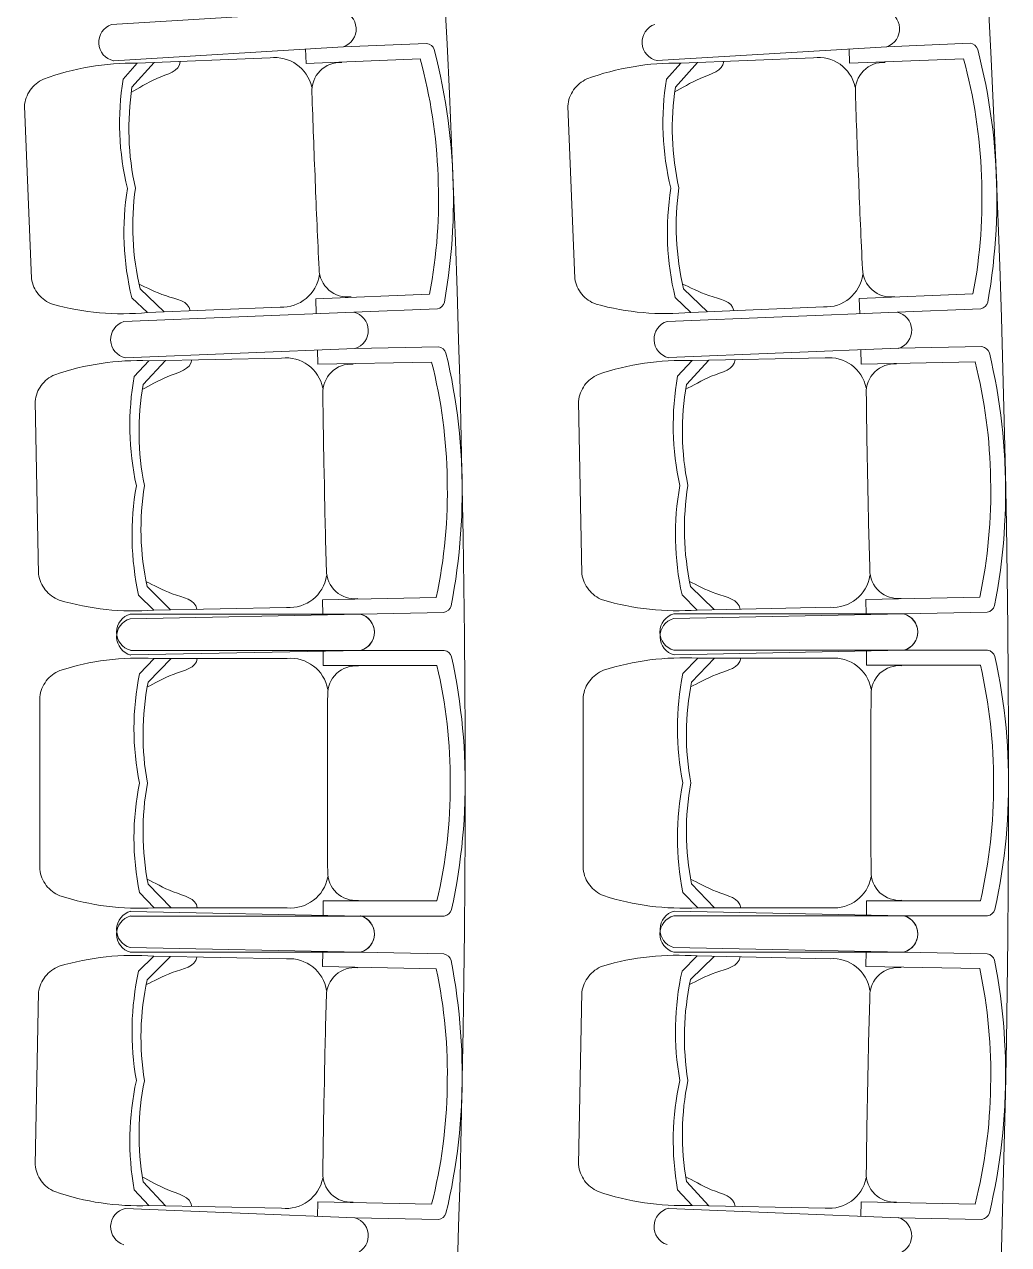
# Model space of a CAD drawing. Header units: millimetres. Extents: x 78.3 to 128, y 45 to 95.8.
# Drawn here: x 90.19 to 91.82, y 86.333 to 88.354 of the extents above; entities that cross this region are included whole.
import ezdxf

# ---------------------------------------------------------------- set-up
doc = ezdxf.new("R2010")
doc.units = ezdxf.units.MM
doc.header["$LTSCALE"] = 0.025
doc.linetypes.add('DASHED', pattern=[19.05, 12.7, -6.35])
doc.layers.add('EJES', color=7, linetype='Continuous', lineweight=0)

msp = doc.modelspace()

# ---------------------------------------------------------------- linework, layer by layer
at = {"lineweight": 15}
for p, q in [((90.715, 88.3766), (90.3341, 88.3535)), ((90.7182, 88.3166), (90.3376, 88.2936)), ((90.6557, 88.3131), (90.6567, 88.2891)), ((91.6182, 88.3169), (91.2376, 88.2939)), ((91.5557, 88.3134), (91.5567, 88.2894)), ((90.5968, 88.2983), (90.3769, 88.2895)), ((91.4968, 88.2986), (91.2769, 88.2897)), ((90.3769, 88.2895), (90.3533, 88.263)), ((90.4048, 88.2906), (90.3682, 88.2497)), ((91.2769, 88.2897), (91.2533, 88.2633)), ((91.3048, 88.2908), (91.2682, 88.25)), ((90.4214, 87.8778), (90.3817, 87.9156)), ((91.3214, 87.878), (91.2817, 87.9158)), ((90.3936, 87.8766), (90.3679, 87.9011)), ((90.6724, 87.8995), (90.6734, 87.8745)), ((91.2936, 87.8769), (91.2679, 87.9014)), ((91.5724, 87.8997), (91.5734, 87.8747)), ((90.7357, 87.877), (90.3545, 87.8616)), ((90.6134, 87.8855), (90.3936, 87.8766)), ((91.6357, 87.8773), (91.2545, 87.8619)), ((91.5134, 87.8858), (91.2936, 87.8769)), ((90.7378, 87.817), (90.3567, 87.8017)), ((90.6752, 87.8148), (90.6757, 87.7908)), ((91.6378, 87.8173), (91.2567, 87.8019)), ((91.5752, 87.815), (91.5757, 87.791)), ((90.396, 87.7967), (90.3719, 87.7708)), ((90.4238, 87.7973), (90.3865, 87.7572)), ((90.616, 87.8012), (90.396, 87.7967)), ((91.296, 87.797), (91.2719, 87.771)), ((91.3238, 87.7975), (91.2865, 87.7574)), ((91.516, 87.8014), (91.296, 87.797)), ((90.4043, 87.3837), (90.3792, 87.4086)), ((90.4321, 87.3842), (90.3932, 87.4228)), ((91.3043, 87.3839), (91.2792, 87.4089)), ((91.3321, 87.3845), (91.2932, 87.4231)), ((90.6243, 87.3881), (90.4043, 87.3837)), ((90.6835, 87.4009), (90.684, 87.3759)), ((91.5243, 87.3884), (91.3043, 87.3839)), ((91.5835, 87.4011), (91.584, 87.3761)), ((90.7464, 87.3771), (90.3649, 87.3694)), ((90.7466, 87.3771), (90.3653, 87.3771)), ((91.6464, 87.3774), (91.2649, 87.3697)), ((91.6466, 87.3774), (91.2653, 87.3774)), ((90.747, 87.3171), (90.3655, 87.3171)), ((90.7472, 87.3171), (90.3659, 87.3094)), ((90.4051, 87.3037), (90.3805, 87.2782)), ((90.4051, 87.3037), (90.3805, 87.2782)), ((90.4051, 87.3037), (90.3805, 87.2782)), ((90.4051, 87.3037), (90.3805, 87.2782)), ((90.433, 87.3037), (90.3948, 87.2643)), ((90.433, 87.3037), (90.3948, 87.2643)), ((90.433, 87.3037), (90.3948, 87.2643)), ((90.433, 87.3037), (90.3948, 87.2643)), ((90.6252, 87.3037), (90.4051, 87.3037)), ((90.6252, 87.3037), (90.4051, 87.3037)), ((90.6846, 87.2921), (90.6846, 87.3171)), ((90.6846, 87.3161), (90.6846, 87.2921)), ((91.647, 87.3174), (91.2655, 87.3174)), ((91.6472, 87.3174), (91.2659, 87.3097)), ((91.3051, 87.304), (91.2805, 87.2785)), ((91.3051, 87.304), (91.2805, 87.2785)), ((91.3051, 87.304), (91.2805, 87.2785)), ((91.3051, 87.304), (91.2805, 87.2785)), ((91.333, 87.304), (91.2948, 87.2646)), ((91.333, 87.304), (91.2948, 87.2646)), ((91.333, 87.304), (91.2948, 87.2646)), ((91.333, 87.304), (91.2948, 87.2646)), ((91.5252, 87.304), (91.3051, 87.304)), ((91.5252, 87.304), (91.3051, 87.304)), ((91.5846, 87.2924), (91.5846, 87.3174)), ((91.5846, 87.3164), (91.5846, 87.2924)), ((90.433, 86.8906), (90.3948, 86.9299)), ((90.433, 86.8906), (90.3948, 86.9299)), ((90.433, 86.8906), (90.3948, 86.9299)), ((90.433, 86.8906), (90.3948, 86.9299)), ((91.333, 86.8908), (91.2948, 86.9302)), ((91.333, 86.8908), (91.2948, 86.9302)), ((91.333, 86.8908), (91.2948, 86.9302)), ((91.333, 86.8908), (91.2948, 86.9302)), ((90.4051, 86.8906), (90.3805, 86.916)), ((90.4051, 86.8906), (90.3805, 86.916)), ((90.4051, 86.8906), (90.3805, 86.916)), ((90.4051, 86.8906), (90.3805, 86.916)), ((90.6846, 86.8782), (90.6846, 86.9021)), ((90.6846, 86.9021), (90.6846, 86.8771)), ((91.3051, 86.8908), (91.2805, 86.9163)), ((91.3051, 86.8908), (91.2805, 86.9163)), ((91.3051, 86.8908), (91.2805, 86.9163)), ((91.3051, 86.8908), (91.2805, 86.9163)), ((91.5846, 86.8784), (91.5846, 86.9024)), ((91.5846, 86.9024), (91.5846, 86.8774)), ((90.7472, 86.8771), (90.3659, 86.8848)), ((90.6252, 86.8906), (90.4051, 86.8906)), ((90.6252, 86.8906), (90.4051, 86.8906)), ((91.6472, 86.8774), (91.2659, 86.8851)), ((91.5252, 86.8908), (91.3051, 86.8908)), ((91.5252, 86.8908), (91.3051, 86.8908)), ((90.747, 86.8771), (90.3655, 86.8771)), ((91.647, 86.8774), (91.2655, 86.8774)), ((90.7464, 86.8171), (90.3649, 86.8248)), ((90.7466, 86.8171), (90.3653, 86.8171)), ((90.6835, 86.7934), (90.684, 86.8184)), ((91.6464, 86.8174), (91.2649, 86.8251)), ((91.6466, 86.8174), (91.2653, 86.8174)), ((91.5835, 86.7937), (91.584, 86.8187)), ((90.4043, 86.8106), (90.3792, 86.7857)), ((90.4321, 86.81), (90.3932, 86.7715)), ((90.6243, 86.8062), (90.4043, 86.8106)), ((91.3043, 86.8109), (91.2792, 86.7859)), ((91.3321, 86.8103), (91.2932, 86.7717)), ((91.5243, 86.8064), (91.3043, 86.8109)), ((90.4238, 86.397), (90.3865, 86.4371)), ((91.3238, 86.3972), (91.2865, 86.4374)), ((90.396, 86.3975), (90.3719, 86.4235)), ((91.296, 86.3978), (91.2719, 86.4238)), ((90.616, 86.3931), (90.396, 86.3975)), ((90.6752, 86.3795), (90.6757, 86.4035)), ((91.6378, 86.3775), (91.2567, 86.3929)), ((91.516, 86.3934), (91.296, 86.3978)), ((91.5752, 86.3798), (91.5757, 86.4038)), ((90.7378, 86.3772), (90.3567, 86.3926))]:
    msp.add_line(p, q, dxfattribs=at)
at = {"linetype": 'DASHED', "lineweight": 15}
for p, q in [((90.19, 88.2182), (90.2015, 87.9327)), ((91.09, 88.2184), (91.1015, 87.9329)), ((90.2077, 87.7292), (90.2134, 87.4435)), ((91.1077, 87.7295), (91.1134, 87.4438)), ((90.2155, 86.9543), (90.2155, 87.24)), ((90.2155, 87.24), (90.2155, 86.9543)), ((90.2155, 86.9543), (90.2155, 87.24)), ((90.2155, 87.24), (90.2155, 86.9543)), ((91.1155, 86.9545), (91.1155, 87.2403)), ((91.1155, 87.2403), (91.1155, 86.9545)), ((91.1155, 86.9545), (91.1155, 87.2403)), ((91.1155, 87.2403), (91.1155, 86.9545)), ((90.2077, 86.4651), (90.2134, 86.7507)), ((91.1077, 86.4653), (91.1134, 86.751))]:
    msp.add_line(p, q, dxfattribs=at)
at = {"lineweight": 15}
for points in [[(90.718, 88.3166), (90.8562, 88.3222)], [(91.618, 88.3169), (91.7562, 88.3225)], [(90.6567, 88.2891), (90.8453, 88.2967)], [(91.5567, 88.2894), (91.7453, 88.297)], [(90.6724, 87.8995), (90.861, 87.9071)], [(91.5724, 87.8997), (91.761, 87.9073)], [(90.7357, 87.877), (90.8739, 87.8826)], [(91.6357, 87.8773), (91.7739, 87.8828)], [(90.7375, 87.817), (90.8758, 87.8198)], [(91.6375, 87.8173), (91.7758, 87.8201)], [(90.6757, 87.7908), (90.8644, 87.7946)], [(91.5757, 87.791), (91.7644, 87.7948)], [(90.6835, 87.4009), (90.8722, 87.4047)], [(91.5835, 87.4011), (91.7722, 87.4049)], [(90.7464, 87.3771), (90.8847, 87.3799)], [(91.6464, 87.3774), (91.7847, 87.3802)], [(90.747, 87.3171), (90.8853, 87.3171)], [(90.747, 87.3171), (90.8853, 87.3171)], [(91.647, 87.3174), (91.7853, 87.3174)], [(91.647, 87.3174), (91.7853, 87.3174)], [(90.6846, 87.2921), (90.8733, 87.2921)], [(90.6846, 87.2921), (90.8733, 87.2921)], [(91.5846, 87.2924), (91.7733, 87.2924)], [(91.5846, 87.2924), (91.7733, 87.2924)], [(90.6846, 86.9021), (90.8733, 86.9021)], [(90.6846, 86.9021), (90.8733, 86.9021)], [(91.5846, 86.9024), (91.7733, 86.9024)], [(91.5846, 86.9024), (91.7733, 86.9024)], [(90.747, 86.8771), (90.8853, 86.8771)], [(90.747, 86.8771), (90.8853, 86.8771)], [(91.647, 86.8774), (91.7853, 86.8774)], [(91.647, 86.8774), (91.7853, 86.8774)], [(90.7464, 86.8171), (90.8847, 86.8144)], [(91.6464, 86.8174), (91.7847, 86.8146)], [(90.6835, 86.7934), (90.8722, 86.7896)], [(91.5835, 86.7937), (91.7722, 86.7899)], [(90.6757, 86.4035), (90.8644, 86.3997)], [(91.5757, 86.4038), (91.7644, 86.4)], [(90.7375, 86.3772), (90.8758, 86.3745)], [(91.6375, 86.3775), (91.7758, 86.3747)]]:
    msp.add_lwpolyline(points, dxfattribs=at)
for points in [[(90.8688, 88.312, 0.288243), (90.8562, 88.3222, 0.288243)], [(91.7688, 88.3123, 0.288243), (91.7562, 88.3225, 0.288243)], [(90.6659, 88.2499, 0.38944), (90.5968, 88.2983, -0.177299)], [(90.8453, 88.2967, -0.059139), (90.875, 88.1028, -0.059139)], [(90.8688, 88.312, -0.060987), (90.9004, 88.0755, -0.060987)], [(91.5659, 88.2501, 0.38944), (91.4968, 88.2986, -0.177299)], [(91.7453, 88.297, -0.059139), (91.775, 88.1031, -0.059139)], [(91.7688, 88.3123, -0.060987), (91.8004, 88.0758, -0.060987)], [(90.7155, 88.2907, 0.450517), (90.6663, 88.2406, 0.003626), (90.6717, 88.0946, 0.003626)], [(91.6155, 88.2909, 0.450517), (91.5663, 88.2408, 0.003626), (91.5717, 88.0949, 0.003626)], [(90.3533, 88.263, 0.099555), (90.3606, 88.0821, 0.500475)], [(91.2533, 88.2633, 0.099555), (91.2606, 88.0823, 0.500475)], [(90.3682, 88.2497, 0.093035), (90.3739, 88.0826, 0.093035)], [(91.2682, 88.25, 0.093035), (91.2739, 88.0829, 0.093035)], [(90.8856, 87.8937, 0.060987), (90.8982, 88.132, 0.060987)], [(91.7856, 87.894, 0.060987), (91.7982, 88.1323, 0.060987)], [(90.7311, 87.9027, -0.450517), (90.6781, 87.9487, -0.003626), (90.6717, 88.0946, -0.003626)], [(90.861, 87.9071, 0.059139), (90.875, 88.1028, 0.059139)], [(91.6311, 87.9029, -0.450517), (91.5781, 87.9489, -0.003626), (91.5717, 88.0949, -0.003626)], [(91.761, 87.9073, 0.059139), (91.775, 88.1031, 0.059139)], [(90.3679, 87.9011, -0.099555), (90.3606, 88.0821, -0.500475)], [(90.3817, 87.9156, -0.093035), (90.3739, 88.0826, -0.093035)], [(91.2679, 87.9014, -0.099555), (91.2606, 88.0823, -0.500475)], [(91.2817, 87.9158, -0.093035), (91.2739, 88.0829, -0.093035)], [(90.6785, 87.9394, -0.38944), (90.6134, 87.8855, 0.177299)], [(91.5785, 87.9396, -0.38944), (91.5134, 87.8858, 0.177299)], [(90.8856, 87.8937, -0.288243), (90.8739, 87.8826, -0.288243)], [(91.7856, 87.894, -0.288243), (91.7739, 87.8828, -0.288243)], [(90.8882, 87.8094, 0.288243), (90.8758, 87.8198, 0.288243)], [(90.8882, 87.8094, -0.060987), (90.9151, 87.5723, -0.060987)], [(91.7882, 87.8096, 0.288243), (91.7758, 87.8201, 0.288243)], [(91.7882, 87.8096, -0.060987), (91.8151, 87.5726, -0.060987)], [(90.6841, 87.7513, 0.38944), (90.616, 87.8012, -0.177299)], [(90.7345, 87.7911, 0.450517), (90.6843, 87.742, 0.003626), (90.6868, 87.596, 0.003626)], [(90.8644, 87.7946, -0.059139), (90.8902, 87.6001, -0.059139)], [(91.5841, 87.7516, 0.38944), (91.516, 87.8014, -0.177299)], [(91.6345, 87.7914, 0.450517), (91.5843, 87.7423, 0.003626), (91.5868, 87.5962, 0.003626)], [(91.7644, 87.7948, -0.059139), (91.7902, 87.6003, -0.059139)], [(90.3719, 87.7708, 0.099555), (90.3755, 87.5897, 0.500475)], [(91.2719, 87.771, 0.099555), (91.2755, 87.59, 0.500475)], [(90.3865, 87.7572, 0.093035), (90.3888, 87.59, 0.093035)], [(91.2865, 87.7574, 0.093035), (91.2888, 87.5902, 0.093035)], [(90.8966, 87.3908, 0.060987), (90.9139, 87.6288, 0.060987)], [(91.7966, 87.3911, 0.060987), (91.8139, 87.6291, 0.060987)], [(90.3792, 87.4086, -0.099555), (90.3755, 87.5897, -0.500475)], [(90.3932, 87.4228, -0.093035), (90.3888, 87.59, -0.093035)], [(90.7423, 87.4029, -0.450517), (90.6902, 87.4499, -0.003626), (90.6868, 87.596, -0.003626)], [(90.8722, 87.4047, 0.059139), (90.8902, 87.6001, 0.059139)], [(91.2792, 87.4089, -0.099555), (91.2755, 87.59, -0.500475)], [(91.2932, 87.4231, -0.093035), (91.2888, 87.5902, -0.093035)], [(91.6423, 87.4031, -0.450517), (91.5902, 87.4502, -0.003626), (91.5868, 87.5962, -0.003626)], [(91.7722, 87.4049, 0.059139), (91.7902, 87.6003, 0.059139)], [(90.6904, 87.4406, -0.38944), (90.6243, 87.3881, 0.177299)], [(91.5904, 87.4409, -0.38944), (91.5243, 87.3884, 0.177299)], [(90.8966, 87.3908, -0.288243), (90.8847, 87.3799, -0.288243)], [(91.7966, 87.3911, -0.288243), (91.7847, 87.3802, -0.288243)], [(90.6923, 87.2525, 0.38944), (90.6252, 87.3037, -0.177299)], [(90.6923, 87.2525, 0.38944), (90.6252, 87.3037, -0.177299)], [(90.6923, 87.2525, 0.38944), (90.6252, 87.3037, -0.177299)], [(90.6923, 87.2525, 0.38944), (90.6252, 87.3037, -0.177299)], [(90.8974, 87.3064, 0.288243), (90.8853, 87.3171, 0.288243)], [(90.8974, 87.3064, 0.288243), (90.8853, 87.3171, 0.288243)], [(90.8974, 87.3064, -0.060987), (90.9196, 87.0689, -0.060987)], [(90.8974, 87.3064, -0.060987), (90.9196, 87.0689, -0.060987)], [(90.8974, 87.3064, -0.060987), (90.9196, 87.0689, -0.060987)], [(90.8974, 87.3064, -0.060987), (90.9196, 87.0689, -0.060987)], [(91.5923, 87.2528, 0.38944), (91.5252, 87.304, -0.177299)], [(91.5923, 87.2528, 0.38944), (91.5252, 87.304, -0.177299)], [(91.5923, 87.2528, 0.38944), (91.5252, 87.304, -0.177299)], [(91.5923, 87.2528, 0.38944), (91.5252, 87.304, -0.177299)], [(91.7974, 87.3067, 0.288243), (91.7853, 87.3174, 0.288243)], [(91.7974, 87.3067, 0.288243), (91.7853, 87.3174, 0.288243)], [(91.7974, 87.3067, -0.060987), (91.8196, 87.0691, -0.060987)], [(91.7974, 87.3067, -0.060987), (91.8196, 87.0691, -0.060987)], [(91.7974, 87.3067, -0.060987), (91.8196, 87.0691, -0.060987)], [(91.7974, 87.3067, -0.060987), (91.8196, 87.0691, -0.060987)], [(90.7434, 87.2913, 0.450517), (90.6923, 87.2432, 0.003626), (90.6918, 87.0971, 0.003626)], [(90.7434, 87.2913, 0.450517), (90.6923, 87.2432, 0.003626), (90.6918, 87.0971, 0.003626)], [(90.7434, 87.2913, 0.450517), (90.6923, 87.2432, 0.003626), (90.6918, 87.0971, 0.003626)], [(90.7434, 87.2913, 0.450517), (90.6923, 87.2432, 0.003626), (90.6918, 87.0971, 0.003626)], [(90.8733, 87.2921, -0.059139), (90.8952, 87.0971, -0.059139)], [(90.8733, 87.2921, -0.059139), (90.8952, 87.0971, -0.059139)], [(90.8733, 87.2921, -0.059139), (90.8952, 87.0971, -0.059139)], [(90.8733, 87.2921, -0.059139), (90.8952, 87.0971, -0.059139)], [(91.6434, 87.2916, 0.450517), (91.5923, 87.2435, 0.003626), (91.5918, 87.0974, 0.003626)], [(91.6434, 87.2916, 0.450517), (91.5923, 87.2435, 0.003626), (91.5918, 87.0974, 0.003626)], [(91.6434, 87.2916, 0.450517), (91.5923, 87.2435, 0.003626), (91.5918, 87.0974, 0.003626)], [(91.6434, 87.2916, 0.450517), (91.5923, 87.2435, 0.003626), (91.5918, 87.0974, 0.003626)], [(91.7733, 87.2924, -0.059139), (91.7952, 87.0974, -0.059139)], [(91.7733, 87.2924, -0.059139), (91.7952, 87.0974, -0.059139)], [(91.7733, 87.2924, -0.059139), (91.7952, 87.0974, -0.059139)], [(91.7733, 87.2924, -0.059139), (91.7952, 87.0974, -0.059139)], [(90.3805, 87.2782, 0.099555), (90.3805, 87.0971, 0.500475)], [(90.3805, 87.2782, 0.099555), (90.3805, 87.0971, 0.500475)], [(90.3805, 87.2782, 0.099555), (90.3805, 87.0971, 0.500475)], [(90.3805, 87.2782, 0.099555), (90.3805, 87.0971, 0.500475)], [(90.3948, 87.2643, 0.093035), (90.3937, 87.0971, 0.093035)], [(90.3948, 87.2643, 0.093035), (90.3937, 87.0971, 0.093035)], [(90.3948, 87.2643, 0.093035), (90.3937, 87.0971, 0.093035)], [(90.3948, 87.2643, 0.093035), (90.3937, 87.0971, 0.093035)], [(91.2805, 87.2785, 0.099555), (91.2805, 87.0974, 0.500475)], [(91.2805, 87.2785, 0.099555), (91.2805, 87.0974, 0.500475)], [(91.2805, 87.2785, 0.099555), (91.2805, 87.0974, 0.500475)], [(91.2805, 87.2785, 0.099555), (91.2805, 87.0974, 0.500475)], [(91.2948, 87.2646, 0.093035), (91.2937, 87.0974, 0.093035)], [(91.2948, 87.2646, 0.093035), (91.2937, 87.0974, 0.093035)], [(91.2948, 87.2646, 0.093035), (91.2937, 87.0974, 0.093035)], [(91.2948, 87.2646, 0.093035), (91.2937, 87.0974, 0.093035)], [(90.8974, 86.8878, 0.060987), (90.9196, 87.1254, 0.060987)], [(90.8974, 86.8878, 0.060987), (90.9196, 87.1254, 0.060987)], [(90.8974, 86.8878, 0.060987), (90.9196, 87.1254, 0.060987)], [(90.8974, 86.8878, 0.060987), (90.9196, 87.1254, 0.060987)], [(91.7974, 86.8881, 0.060987), (91.8196, 87.1257, 0.060987)], [(91.7974, 86.8881, 0.060987), (91.8196, 87.1257, 0.060987)], [(91.7974, 86.8881, 0.060987), (91.8196, 87.1257, 0.060987)], [(91.7974, 86.8881, 0.060987), (91.8196, 87.1257, 0.060987)], [(90.3805, 86.916, -0.099555), (90.3805, 87.0971, -0.500475)], [(90.3805, 86.916, -0.099555), (90.3805, 87.0971, -0.500475)], [(90.3805, 86.916, -0.099555), (90.3805, 87.0971, -0.500475)], [(90.3805, 86.916, -0.099555), (90.3805, 87.0971, -0.500475)], [(90.3948, 86.9299, -0.093035), (90.3937, 87.0971, -0.093035)], [(90.3948, 86.9299, -0.093035), (90.3937, 87.0971, -0.093035)], [(90.3948, 86.9299, -0.093035), (90.3937, 87.0971, -0.093035)], [(90.3948, 86.9299, -0.093035), (90.3937, 87.0971, -0.093035)], [(90.7434, 86.903, -0.450517), (90.6923, 86.9511, -0.003626), (90.6918, 87.0971, -0.003626)], [(90.7434, 86.903, -0.450517), (90.6923, 86.9511, -0.003626), (90.6918, 87.0971, -0.003626)], [(90.7434, 86.903, -0.450517), (90.6923, 86.9511, -0.003626), (90.6918, 87.0971, -0.003626)], [(90.7434, 86.903, -0.450517), (90.6923, 86.9511, -0.003626), (90.6918, 87.0971, -0.003626)], [(90.8733, 86.9021, 0.059139), (90.8952, 87.0971, 0.059139)], [(90.8733, 86.9021, 0.059139), (90.8952, 87.0971, 0.059139)], [(90.8733, 86.9021, 0.059139), (90.8952, 87.0971, 0.059139)], [(90.8733, 86.9021, 0.059139), (90.8952, 87.0971, 0.059139)], [(91.2805, 86.9163, -0.099555), (91.2805, 87.0974, -0.500475)], [(91.2805, 86.9163, -0.099555), (91.2805, 87.0974, -0.500475)], [(91.2805, 86.9163, -0.099555), (91.2805, 87.0974, -0.500475)], [(91.2805, 86.9163, -0.099555), (91.2805, 87.0974, -0.500475)], [(91.2948, 86.9302, -0.093035), (91.2937, 87.0974, -0.093035)], [(91.2948, 86.9302, -0.093035), (91.2937, 87.0974, -0.093035)], [(91.2948, 86.9302, -0.093035), (91.2937, 87.0974, -0.093035)], [(91.2948, 86.9302, -0.093035), (91.2937, 87.0974, -0.093035)], [(91.6434, 86.9032, -0.450517), (91.5923, 86.9513, -0.003626), (91.5918, 87.0974, -0.003626)], [(91.6434, 86.9032, -0.450517), (91.5923, 86.9513, -0.003626), (91.5918, 87.0974, -0.003626)], [(91.6434, 86.9032, -0.450517), (91.5923, 86.9513, -0.003626), (91.5918, 87.0974, -0.003626)], [(91.6434, 86.9032, -0.450517), (91.5923, 86.9513, -0.003626), (91.5918, 87.0974, -0.003626)], [(91.7733, 86.9024, 0.059139), (91.7952, 87.0974, 0.059139)], [(91.7733, 86.9024, 0.059139), (91.7952, 87.0974, 0.059139)], [(91.7733, 86.9024, 0.059139), (91.7952, 87.0974, 0.059139)], [(91.7733, 86.9024, 0.059139), (91.7952, 87.0974, 0.059139)], [(90.6923, 86.9418, -0.38944), (90.6252, 86.8906, 0.177299)], [(90.6923, 86.9418, -0.38944), (90.6252, 86.8906, 0.177299)], [(90.6923, 86.9418, -0.38944), (90.6252, 86.8906, 0.177299)], [(90.6923, 86.9418, -0.38944), (90.6252, 86.8906, 0.177299)], [(91.5923, 86.942, -0.38944), (91.5252, 86.8908, 0.177299)], [(91.5923, 86.942, -0.38944), (91.5252, 86.8908, 0.177299)], [(91.5923, 86.942, -0.38944), (91.5252, 86.8908, 0.177299)], [(91.5923, 86.942, -0.38944), (91.5252, 86.8908, 0.177299)], [(90.8974, 86.8878, -0.288243), (90.8853, 86.8771, -0.288243)], [(90.8974, 86.8878, -0.288243), (90.8853, 86.8771, -0.288243)], [(91.7974, 86.8881, -0.288243), (91.7853, 86.8774, -0.288243)], [(91.7974, 86.8881, -0.288243), (91.7853, 86.8774, -0.288243)], [(90.6904, 86.7536, 0.38944), (90.6243, 86.8062, -0.177299)], [(90.8966, 86.8034, 0.288243), (90.8847, 86.8144, 0.288243)], [(90.8966, 86.8034, -0.060987), (90.9139, 86.5655, -0.060987)], [(91.5904, 86.7539, 0.38944), (91.5243, 86.8064, -0.177299)], [(91.7966, 86.8037, 0.288243), (91.7847, 86.8146, 0.288243)], [(91.7966, 86.8037, -0.060987), (91.8139, 86.5657, -0.060987)], [(90.3792, 86.7857, 0.099555), (90.3755, 86.6046, 0.500475)], [(90.7423, 86.7914, 0.450517), (90.6902, 86.7443, 0.003626), (90.6868, 86.5983, 0.003626)], [(90.8722, 86.7896, -0.059139), (90.8902, 86.5942, -0.059139)], [(91.2792, 86.7859, 0.099555), (91.2755, 86.6048, 0.500475)], [(91.6423, 86.7916, 0.450517), (91.5902, 86.7446, 0.003626), (91.5868, 86.5986, 0.003626)], [(91.7722, 86.7899, -0.059139), (91.7902, 86.5945, -0.059139)], [(90.3932, 86.7715, 0.093035), (90.3888, 86.6043, 0.093035)], [(91.2932, 86.7717, 0.093035), (91.2888, 86.6046, 0.093035)], [(90.8882, 86.3849, 0.060987), (90.9151, 86.622, 0.060987)], [(91.7882, 86.3852, 0.060987), (91.8151, 86.6222, 0.060987)], [(90.3719, 86.4235, -0.099555), (90.3755, 86.6046, -0.500475)], [(90.3865, 86.4371, -0.093035), (90.3888, 86.6043, -0.093035)], [(90.7345, 86.4031, -0.450517), (90.6843, 86.4523, -0.003626), (90.6868, 86.5983, -0.003626)], [(91.2719, 86.4238, -0.099555), (91.2755, 86.6048, -0.500475)], [(91.2865, 86.4374, -0.093035), (91.2888, 86.6046, -0.093035)], [(91.6345, 86.4034, -0.450517), (91.5843, 86.4525, -0.003626), (91.5868, 86.5986, -0.003626)], [(90.8644, 86.3997, 0.059139), (90.8902, 86.5942, 0.059139)], [(91.7644, 86.4, 0.059139), (91.7902, 86.5945, 0.059139)], [(90.6841, 86.443, -0.38944), (90.616, 86.3931, 0.177299)], [(91.5841, 86.4432, -0.38944), (91.516, 86.3934, 0.177299)], [(90.8882, 86.3849, -0.288243), (90.8758, 86.3745, -0.288243)], [(91.7882, 86.3852, -0.288243), (91.7758, 86.3747, -0.288243)]]:
    msp.add_lwpolyline(points, format="xyb", dxfattribs=at)
at = {"linetype": 'DASHED', "lineweight": 15}
for points in [[(90.3769, 88.2895, 0.09218), (90.2216, 88.2632, 0.273589), (90.19, 88.2182, 0.273589)], [(91.2769, 88.2897, 0.09218), (91.1216, 88.2635, 0.273589), (91.09, 88.2184, 0.273589)], [(90.3936, 87.8766, -0.09218), (90.2367, 87.8903, -0.273589), (90.2015, 87.9327, -0.273589)], [(91.2936, 87.8769, -0.09218), (91.1367, 87.8905, -0.273589), (91.1015, 87.9329, -0.273589)], [(90.396, 87.7967, 0.09218), (90.2402, 87.7736, 0.273589), (90.2077, 87.7292, 0.273589)], [(91.296, 87.797, 0.09218), (91.1402, 87.7739, 0.273589), (91.1077, 87.7295, 0.273589)], [(90.4043, 87.3837, -0.09218), (90.2477, 87.4004, -0.273589), (90.2134, 87.4435, -0.273589)], [(91.3043, 87.3839, -0.09218), (91.1477, 87.4007, -0.273589), (91.1134, 87.4438, -0.273589)], [(90.4051, 87.3037, 0.09218), (90.2489, 87.2838, 0.273589), (90.2155, 87.24, 0.273589)], [(90.4051, 87.3037, 0.09218), (90.2489, 87.2838, 0.273589), (90.2155, 87.24, 0.273589)], [(90.4051, 87.3037, 0.09218), (90.2489, 87.2838, 0.273589), (90.2155, 87.24, 0.273589)], [(90.4051, 87.3037, 0.09218), (90.2489, 87.2838, 0.273589), (90.2155, 87.24, 0.273589)], [(91.3051, 87.304, 0.09218), (91.1489, 87.284, 0.273589), (91.1155, 87.2403, 0.273589)], [(91.3051, 87.304, 0.09218), (91.1489, 87.284, 0.273589), (91.1155, 87.2403, 0.273589)], [(91.3051, 87.304, 0.09218), (91.1489, 87.284, 0.273589), (91.1155, 87.2403, 0.273589)], [(91.3051, 87.304, 0.09218), (91.1489, 87.284, 0.273589), (91.1155, 87.2403, 0.273589)], [(90.4051, 86.8906, -0.09218), (90.2489, 86.9105, -0.273589), (90.2155, 86.9543, -0.273589)], [(90.4051, 86.8906, -0.09218), (90.2489, 86.9105, -0.273589), (90.2155, 86.9543, -0.273589)], [(90.4051, 86.8906, -0.09218), (90.2489, 86.9105, -0.273589), (90.2155, 86.9543, -0.273589)], [(90.4051, 86.8906, -0.09218), (90.2489, 86.9105, -0.273589), (90.2155, 86.9543, -0.273589)], [(91.3051, 86.8908, -0.09218), (91.1489, 86.9108, -0.273589), (91.1155, 86.9545, -0.273589)], [(91.3051, 86.8908, -0.09218), (91.1489, 86.9108, -0.273589), (91.1155, 86.9545, -0.273589)], [(91.3051, 86.8908, -0.09218), (91.1489, 86.9108, -0.273589), (91.1155, 86.9545, -0.273589)], [(91.3051, 86.8908, -0.09218), (91.1489, 86.9108, -0.273589), (91.1155, 86.9545, -0.273589)], [(90.4043, 86.8106, 0.09218), (90.2477, 86.7938, 0.273589), (90.2134, 86.7507, 0.273589)], [(91.3043, 86.8109, 0.09218), (91.1477, 86.7941, 0.273589), (91.1134, 86.751, 0.273589)], [(90.396, 86.3975, -0.09218), (90.2402, 86.4206, -0.273589), (90.2077, 86.4651, -0.273589)], [(91.296, 86.3978, -0.09218), (91.1402, 86.4209, -0.273589), (91.1077, 86.4653, -0.273589)]]:
    msp.add_lwpolyline(points, format="xyb", dxfattribs=at)
at = {"lineweight": 15}
for centre, start, end in [((90.7082, 88.3461), 288.8403, 77.9447), ((91.6082, 88.3464), 288.8403, 77.9447), ((90.3443, 88.324), 108.9906, 258.0949), ((91.2443, 88.3243), 108.9906, 258.0949), ((90.7283, 87.8467), 287.6865, 76.7909), ((91.6283, 87.847), 287.6865, 76.7909), ((90.364, 87.832), 107.8367, 256.9411), ((91.264, 87.8322), 107.8367, 256.9411), ((90.3738, 87.3472), 105.3666, 254.471), ((90.3739, 87.3396), 106.6829, 255.7873), ((90.7384, 87.347), 286.5326, 75.637), ((90.7384, 87.3471), 285.5168, 74.6212), ((91.2738, 87.3474), 105.3666, 254.471), ((91.2739, 87.3398), 106.6829, 255.7873), ((91.6384, 87.3473), 286.5326, 75.637), ((91.6384, 87.3473), 285.5168, 74.6212), ((90.3739, 86.8547), 104.2127, 253.3171), ((91.2739, 86.8549), 104.2127, 253.3171), ((90.3738, 86.8471), 105.529, 254.6334), ((90.7384, 86.8473), 284.363, 73.4674), ((90.7384, 86.8472), 285.3788, 74.4832), ((91.2738, 86.8474), 105.529, 254.6334), ((91.6384, 86.8475), 284.363, 73.4674), ((91.6384, 86.8474), 285.3788, 74.4832), ((90.364, 86.3623), 103.0589, 252.1633), ((91.264, 86.3626), 103.0589, 252.1633), ((90.7283, 86.3475), 283.2091, 72.3135), ((91.6283, 86.3478), 283.2091, 72.3135)]:
    msp.add_arc(centre, 0.0312, start, end, dxfattribs=at)
for points in [[(90.4482, 88.2923), (90.4464, 88.2756), (90.4119, 88.2691), (90.3779, 88.2474), (90.3671, 88.2417)], [(91.3482, 88.2926), (91.3464, 88.2759), (91.3119, 88.2694), (91.2779, 88.2476), (91.2671, 88.2419)], [(90.4648, 87.8795), (90.4617, 87.8961), (90.4268, 87.8997), (90.3911, 87.9187), (90.3799, 87.9235)], [(91.3648, 87.8798), (91.3617, 87.8963), (91.3268, 87.9), (91.2911, 87.919), (91.2799, 87.9237)], [(90.4673, 87.7982), (90.4651, 87.7815), (90.4305, 87.7757), (90.3961, 87.7546), (90.3852, 87.7492)], [(91.3673, 87.7984), (91.3651, 87.7817), (91.3305, 87.776), (91.2961, 87.7549), (91.2852, 87.7494)], [(90.4756, 87.3851), (90.4728, 87.4017), (90.438, 87.4061), (90.4027, 87.4257), (90.3916, 87.4308)], [(91.3756, 87.3854), (91.3728, 87.402), (91.338, 87.4063), (91.3027, 87.426), (91.2916, 87.431)], [(90.4764, 87.3037), (90.474, 87.2871), (90.4392, 87.282), (90.4044, 87.2616), (90.3934, 87.2564)], [(90.4764, 87.3037), (90.474, 87.2871), (90.4392, 87.282), (90.4044, 87.2616), (90.3934, 87.2564)], [(90.4764, 87.3037), (90.474, 87.2871), (90.4392, 87.282), (90.4044, 87.2616), (90.3934, 87.2564)], [(90.4764, 87.3037), (90.474, 87.2871), (90.4392, 87.282), (90.4044, 87.2616), (90.3934, 87.2564)], [(91.3764, 87.304), (91.374, 87.2873), (91.3392, 87.2823), (91.3044, 87.2619), (91.2934, 87.2566)], [(91.3764, 87.304), (91.374, 87.2873), (91.3392, 87.2823), (91.3044, 87.2619), (91.2934, 87.2566)], [(91.3764, 87.304), (91.374, 87.2873), (91.3392, 87.2823), (91.3044, 87.2619), (91.2934, 87.2566)], [(91.3764, 87.304), (91.374, 87.2873), (91.3392, 87.2823), (91.3044, 87.2619), (91.2934, 87.2566)], [(90.4764, 86.8906), (90.474, 86.9072), (90.4392, 86.9123), (90.4044, 86.9327), (90.3934, 86.9379)], [(90.4764, 86.8906), (90.474, 86.9072), (90.4392, 86.9123), (90.4044, 86.9327), (90.3934, 86.9379)], [(90.4764, 86.8906), (90.474, 86.9072), (90.4392, 86.9123), (90.4044, 86.9327), (90.3934, 86.9379)], [(90.4764, 86.8906), (90.474, 86.9072), (90.4392, 86.9123), (90.4044, 86.9327), (90.3934, 86.9379)], [(91.3764, 86.8908), (91.374, 86.9075), (91.3392, 86.9125), (91.3044, 86.9329), (91.2934, 86.9382)], [(91.3764, 86.8908), (91.374, 86.9075), (91.3392, 86.9125), (91.3044, 86.9329), (91.2934, 86.9382)], [(91.3764, 86.8908), (91.374, 86.9075), (91.3392, 86.9125), (91.3044, 86.9329), (91.2934, 86.9382)], [(91.3764, 86.8908), (91.374, 86.9075), (91.3392, 86.9125), (91.3044, 86.9329), (91.2934, 86.9382)], [(90.4756, 86.8092), (90.4728, 86.7926), (90.438, 86.7882), (90.4027, 86.7685), (90.3916, 86.7635)], [(91.3756, 86.8094), (91.3728, 86.7928), (91.338, 86.7885), (91.3027, 86.7688), (91.2916, 86.7638)], [(90.4673, 86.3961), (90.4651, 86.4128), (90.4305, 86.4186), (90.3961, 86.4397), (90.3852, 86.4451)], [(91.3673, 86.3964), (91.3651, 86.4131), (91.3305, 86.4188), (91.2961, 86.4399), (91.2852, 86.4454)]]:
    msp.add_open_spline(points, degree=3, knots=[0.37893339, 0.37893339, 0.37893339, 0.37893339, 0.42941299, 0.47201415, 0.47201415, 0.47201415, 0.47201415], dxfattribs=at)
at = {"layer": 'EJES', "color": 3, "linetype": 'Continuous'}
for centre, start, end in [((66.82, 87.0974), 347.40412, 12.59471), ((65.92, 87.0971), 348.00771, 11.99229)]:
    msp.add_arc(centre, 25, start, end, dxfattribs=at)

doc.saveas('drawing.dxf')
